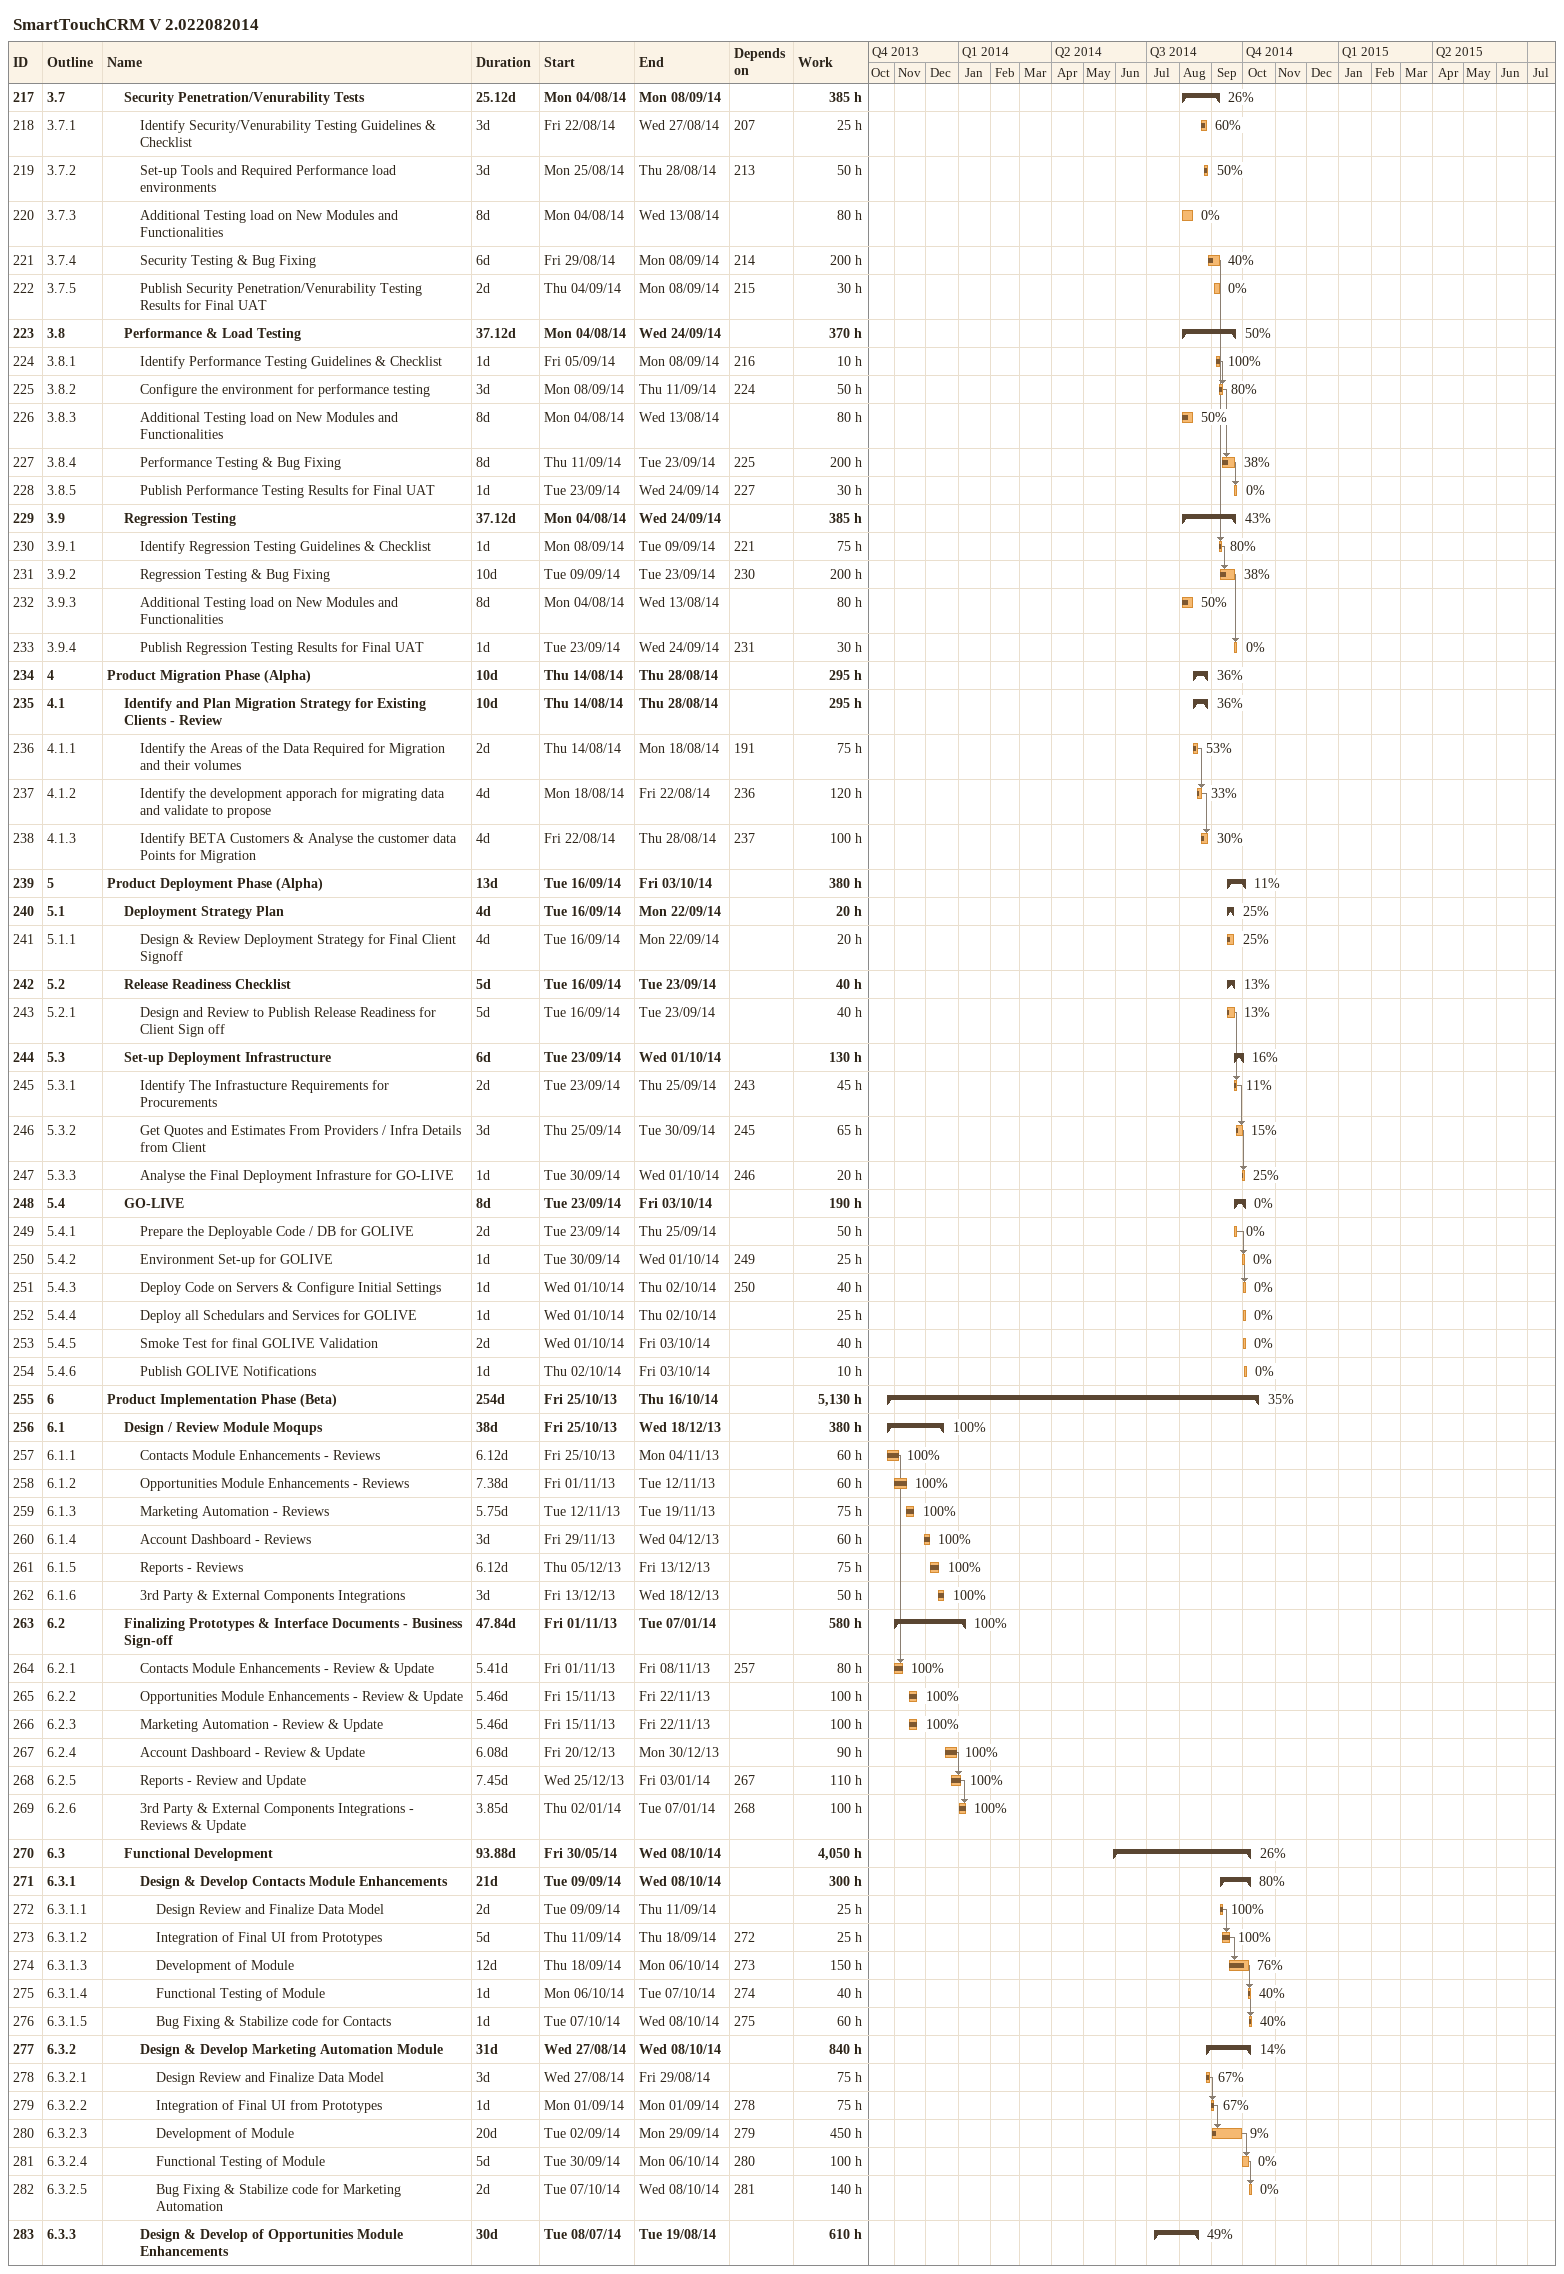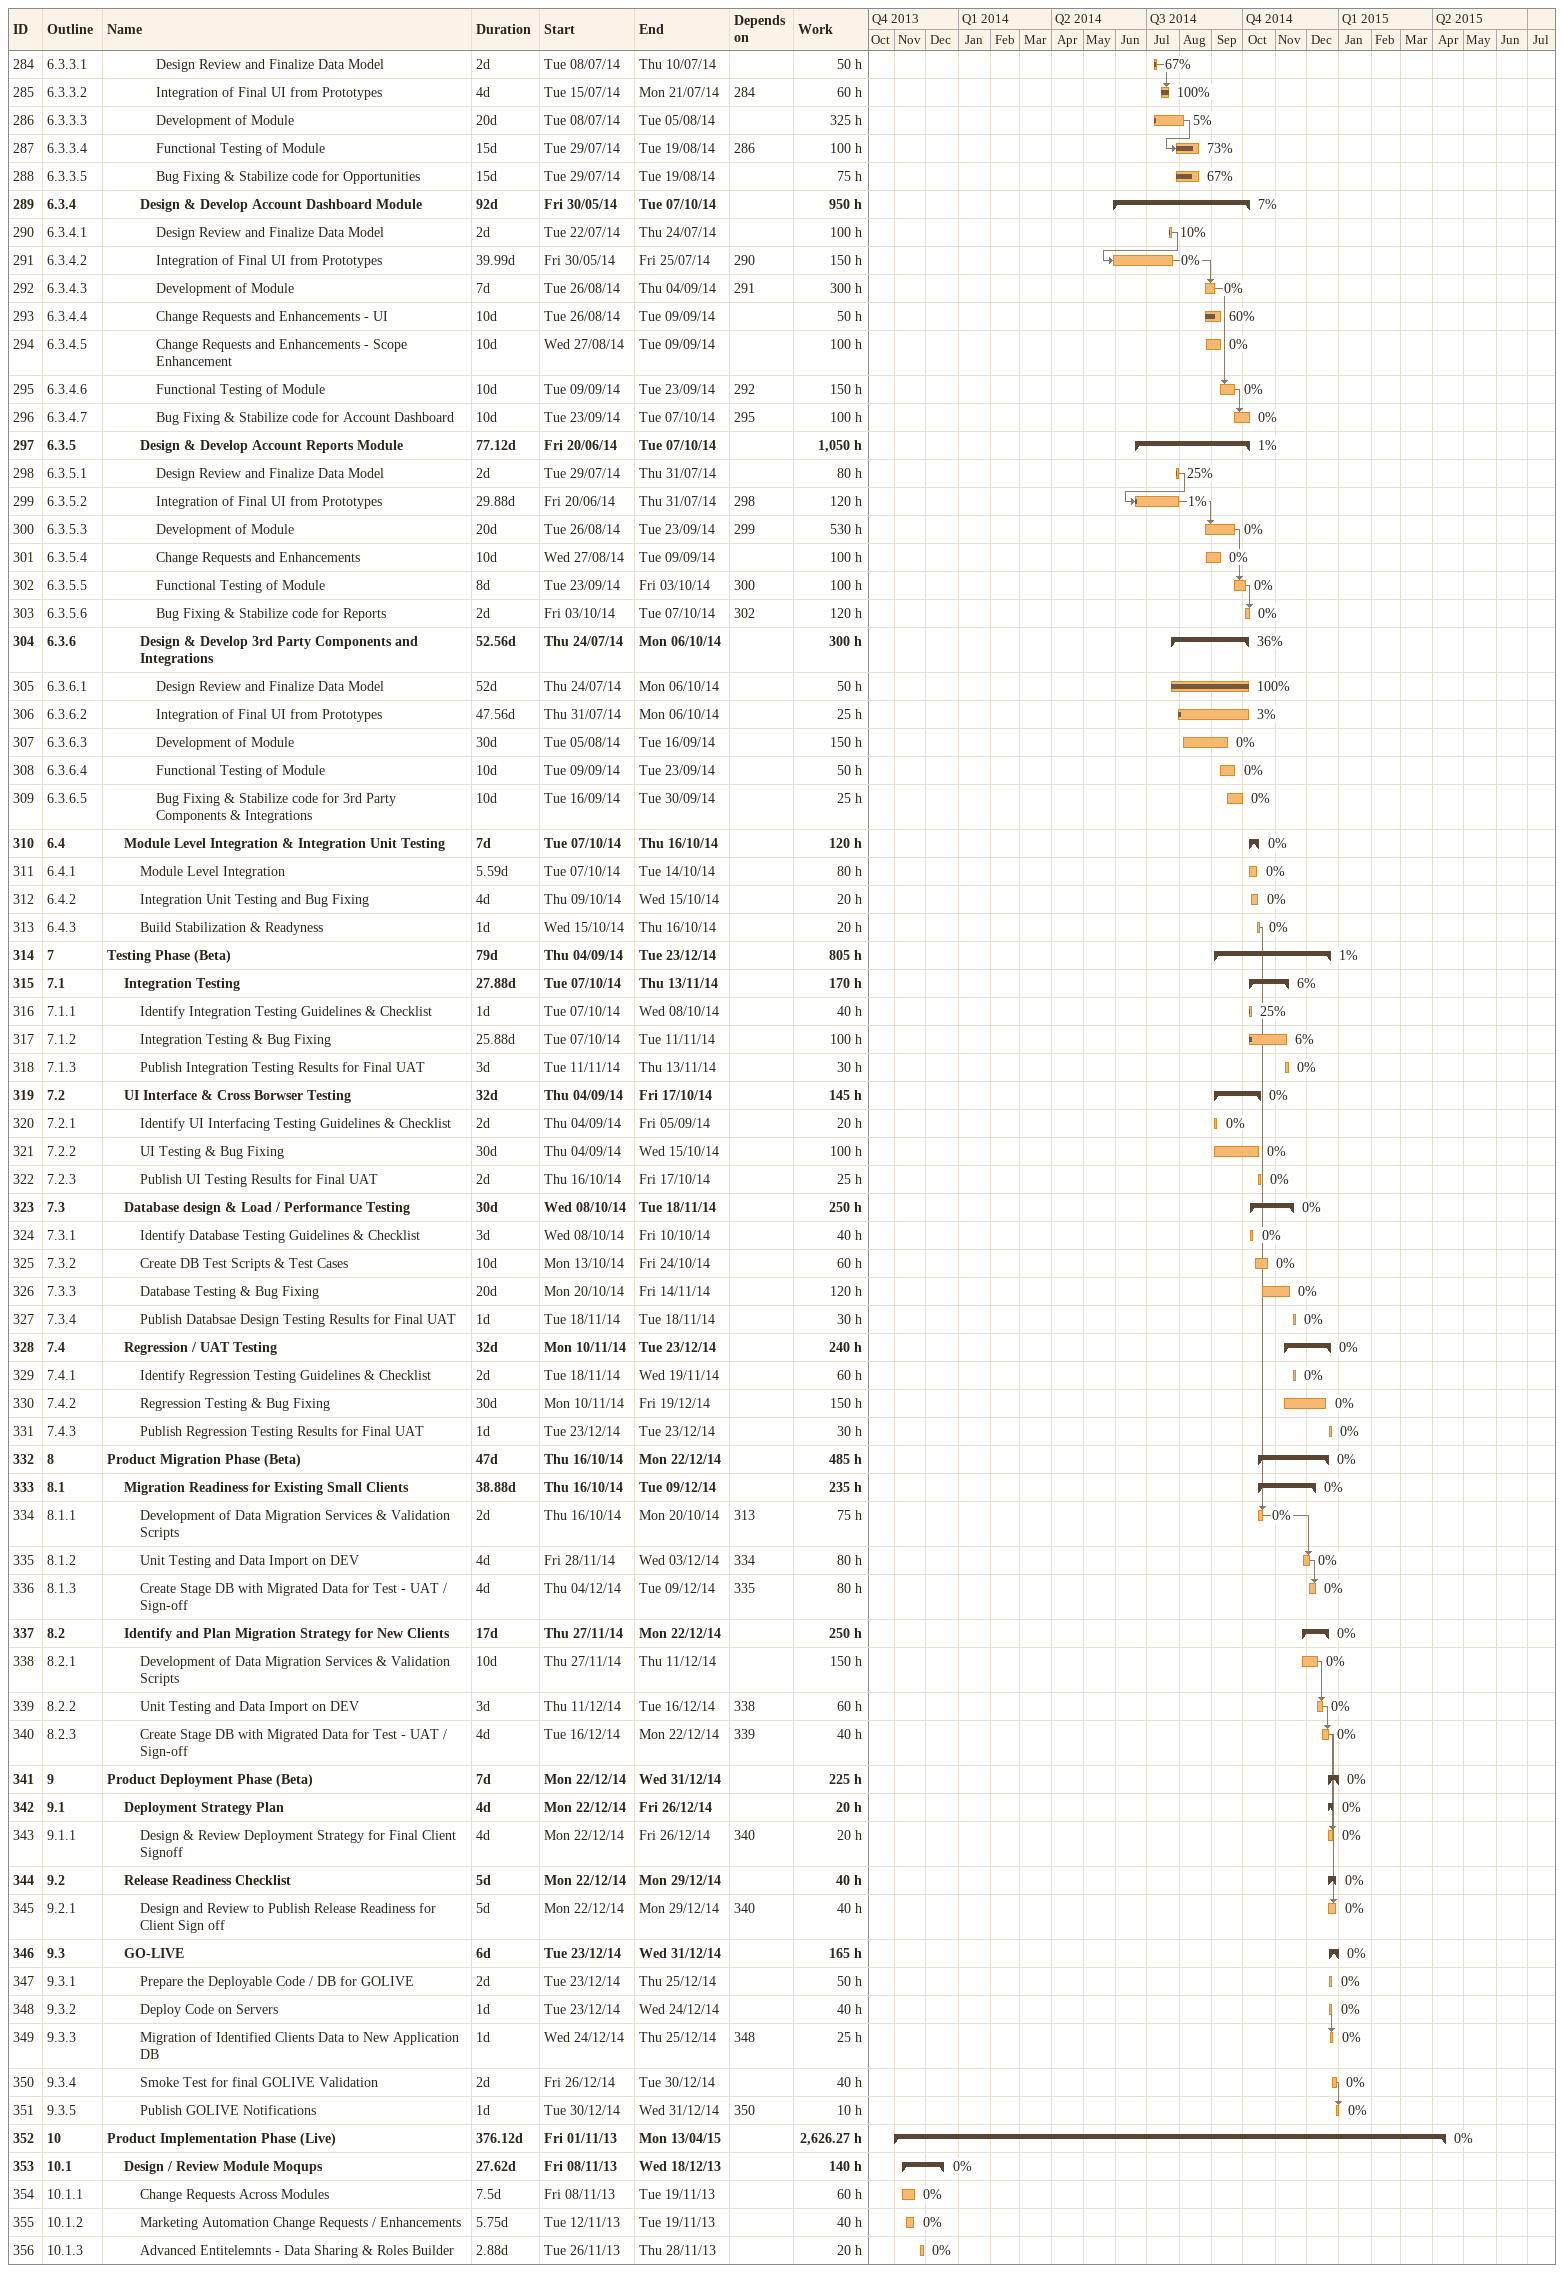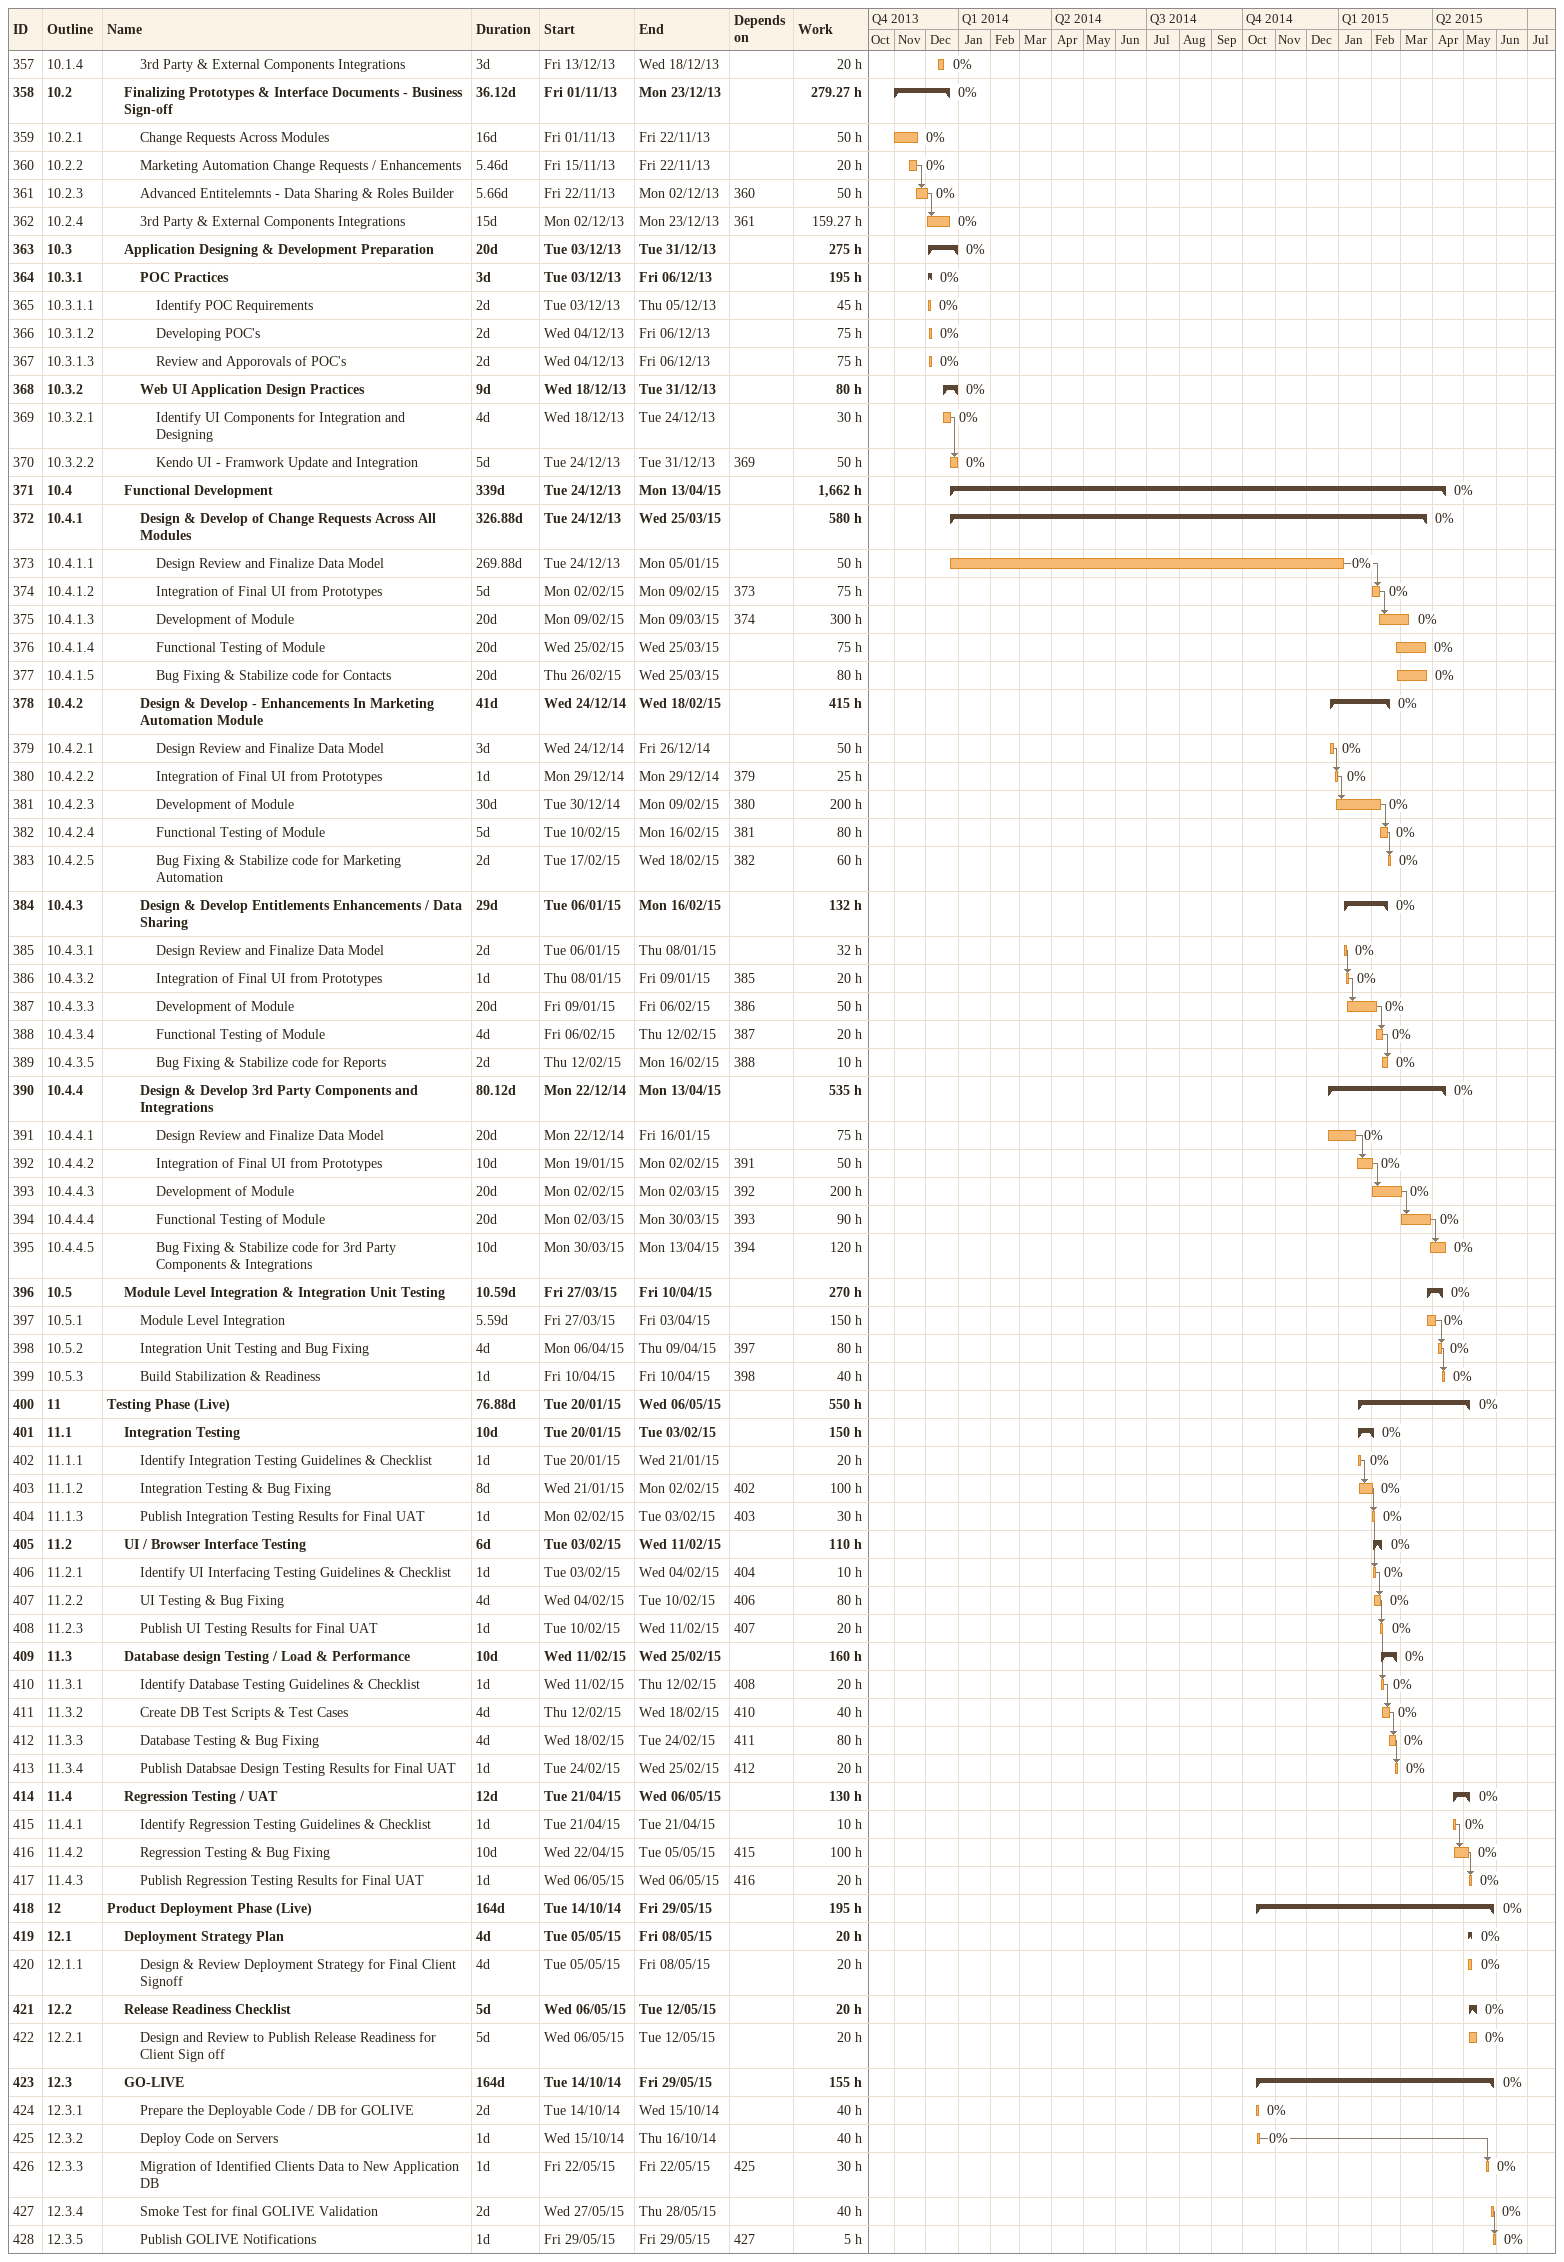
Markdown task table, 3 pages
SmartTouchCRM V 2.022082014

| ID | WBS | Task | Duration | Start | Finish | Predecessors | % complete | Work (h) |
|---|---|---|---|---|---|---|---|---|
| 217 | 3.7 | **Security Penetration/Venurability Tests** | 25.12d | 2014-08-04 | 2014-09-08 |  | 26 | 385 |
| 218 | 3.7.1 | Identify Security/Venurability Testing Guidelines & Checklist | 3d | 2014-08-22 | 2014-08-27 | 207 | 60 | 25 |
| 219 | 3.7.2 | Set-up Tools and Required Performance load environments | 3d | 2014-08-25 | 2014-08-28 | 213 | 50 | 50 |
| 220 | 3.7.3 | Additional Testing load on New Modules and Functionalities | 8d | 2014-08-04 | 2014-08-13 |  | 0 | 80 |
| 221 | 3.7.4 | Security Testing & Bug Fixing | 6d | 2014-08-29 | 2014-09-08 | 214 | 40 | 200 |
| 222 | 3.7.5 | Publish Security Penetration/Venurability Testing Results for Final UAT | 2d | 2014-09-04 | 2014-09-08 | 215 | 0 | 30 |
| 223 | 3.8 | **Performance & Load Testing** | 37.12d | 2014-08-04 | 2014-09-24 |  | 50 | 370 |
| 224 | 3.8.1 | Identify Performance Testing Guidelines & Checklist | 1d | 2014-09-05 | 2014-09-08 | 216 | 100 | 10 |
| 225 | 3.8.2 | Configure the environment for performance testing | 3d | 2014-09-08 | 2014-09-11 | 224 | 80 | 50 |
| 226 | 3.8.3 | Additional Testing load on New Modules and Functionalities | 8d | 2014-08-04 | 2014-08-13 |  | 50 | 80 |
| 227 | 3.8.4 | Performance Testing & Bug Fixing | 8d | 2014-09-11 | 2014-09-23 | 225 | 38 | 200 |
| 228 | 3.8.5 | Publish Performance Testing Results for Final UAT | 1d | 2014-09-23 | 2014-09-24 | 227 | 0 | 30 |
| 229 | 3.9 | **Regression Testing** | 37.12d | 2014-08-04 | 2014-09-24 |  | 43 | 385 |
| 230 | 3.9.1 | Identify Regression Testing Guidelines & Checklist | 1d | 2014-09-08 | 2014-09-09 | 221 | 80 | 75 |
| 231 | 3.9.2 | Regression Testing & Bug Fixing | 10d | 2014-09-09 | 2014-09-23 | 230 | 38 | 200 |
| 232 | 3.9.3 | Additional Testing load on New Modules and Functionalities | 8d | 2014-08-04 | 2014-08-13 |  | 50 | 80 |
| 233 | 3.9.4 | Publish Regression Testing Results for Final UAT | 1d | 2014-09-23 | 2014-09-24 | 231 | 0 | 30 |
| 234 | 4 | **Product Migration Phase (Alpha)** | 10d | 2014-08-14 | 2014-08-28 |  | 36 | 295 |
| 235 | 4.1 | **Identify and Plan Migration Strategy for Existing Clients - Review** | 10d | 2014-08-14 | 2014-08-28 |  | 36 | 295 |
| 236 | 4.1.1 | Identify the Areas of the Data Required for Migration and their volumes | 2d | 2014-08-14 | 2014-08-18 | 191 | 53 | 75 |
| 237 | 4.1.2 | Identify the development apporach for migrating data and validate to propose | 4d | 2014-08-18 | 2014-08-22 | 236 | 33 | 120 |
| 238 | 4.1.3 | Identify BETA Customers & Analyse the customer data Points for Migration | 4d | 2014-08-22 | 2014-08-28 | 237 | 30 | 100 |
| 239 | 5 | **Product Deployment Phase (Alpha)** | 13d | 2014-09-16 | 2014-10-03 |  | 11 | 380 |
| 240 | 5.1 | **Deployment Strategy Plan** | 4d | 2014-09-16 | 2014-09-22 |  | 25 | 20 |
| 241 | 5.1.1 | Design & Review Deployment Strategy for Final Client Signoff | 4d | 2014-09-16 | 2014-09-22 |  | 25 | 20 |
| 242 | 5.2 | **Release Readiness Checklist** | 5d | 2014-09-16 | 2014-09-23 |  | 13 | 40 |
| 243 | 5.2.1 | Design and Review to Publish Release Readiness for Client Sign off | 5d | 2014-09-16 | 2014-09-23 |  | 13 | 40 |
| 244 | 5.3 | **Set-up Deployment Infrastructure** | 6d | 2014-09-23 | 2014-10-01 |  | 16 | 130 |
| 245 | 5.3.1 | Identify The Infrastucture Requirements for Procurements | 2d | 2014-09-23 | 2014-09-25 | 243 | 11 | 45 |
| 246 | 5.3.2 | Get Quotes and Estimates From Providers / Infra Details from Client | 3d | 2014-09-25 | 2014-09-30 | 245 | 15 | 65 |
| 247 | 5.3.3 | Analyse the Final Deployment Infrasture for GO-LIVE | 1d | 2014-09-30 | 2014-10-01 | 246 | 25 | 20 |
| 248 | 5.4 | **GO-LIVE** | 8d | 2014-09-23 | 2014-10-03 |  | 0 | 190 |
| 249 | 5.4.1 | Prepare the Deployable Code / DB for GOLIVE | 2d | 2014-09-23 | 2014-09-25 |  | 0 | 50 |
| 250 | 5.4.2 | Environment Set-up for GOLIVE | 1d | 2014-09-30 | 2014-10-01 | 249 | 0 | 25 |
| 251 | 5.4.3 | Deploy Code on Servers & Configure Initial Settings | 1d | 2014-10-01 | 2014-10-02 | 250 | 0 | 40 |
| 252 | 5.4.4 | Deploy all Schedulars and Services for GOLIVE | 1d | 2014-10-01 | 2014-10-02 |  | 0 | 25 |
| 253 | 5.4.5 | Smoke Test for final GOLIVE Validation | 2d | 2014-10-01 | 2014-10-03 |  | 0 | 40 |
| 254 | 5.4.6 | Publish GOLIVE Notifications | 1d | 2014-10-02 | 2014-10-03 |  | 0 | 10 |
| 255 | 6 | **Product Implementation Phase (Beta)** | 254d | 2013-10-25 | 2014-10-16 |  | 35 | 5130 |
| 256 | 6.1 | **Design / Review Module Moqups** | 38d | 2013-10-25 | 2013-12-18 |  | 100 | 380 |
| 257 | 6.1.1 | Contacts Module Enhancements - Reviews | 6.12d | 2013-10-25 | 2013-11-04 |  | 100 | 60 |
| 258 | 6.1.2 | Opportunities Module Enhancements - Reviews | 7.38d | 2013-11-01 | 2013-11-12 |  | 100 | 60 |
| 259 | 6.1.3 | Marketing Automation - Reviews | 5.75d | 2013-11-12 | 2013-11-19 |  | 100 | 75 |
| 260 | 6.1.4 | Account Dashboard - Reviews | 3d | 2013-11-29 | 2013-12-04 |  | 100 | 60 |
| 261 | 6.1.5 | Reports - Reviews | 6.12d | 2013-12-05 | 2013-12-13 |  | 100 | 75 |
| 262 | 6.1.6 | 3rd Party & External Components Integrations | 3d | 2013-12-13 | 2013-12-18 |  | 100 | 50 |
| 263 | 6.2 | **Finalizing Prototypes & Interface Documents - Business Sign-off** | 47.84d | 2013-11-01 | 2014-01-07 |  | 100 | 580 |
| 264 | 6.2.1 | Contacts Module Enhancements - Review & Update | 5.41d | 2013-11-01 | 2013-11-08 | 257 | 100 | 80 |
| 265 | 6.2.2 | Opportunities Module Enhancements - Review & Update | 5.46d | 2013-11-15 | 2013-11-22 |  | 100 | 100 |
| 266 | 6.2.3 | Marketing Automation - Review & Update | 5.46d | 2013-11-15 | 2013-11-22 |  | 100 | 100 |
| 267 | 6.2.4 | Account Dashboard - Review & Update | 6.08d | 2013-12-20 | 2013-12-30 |  | 100 | 90 |
| 268 | 6.2.5 | Reports - Review and Update | 7.45d | 2013-12-25 | 2014-01-03 | 267 | 100 | 110 |
| 269 | 6.2.6 | 3rd Party & External Components Integrations - Reviews & Update | 3.85d | 2014-01-02 | 2014-01-07 | 268 | 100 | 100 |
| 270 | 6.3 | **Functional Development** | 93.88d | 2014-05-30 | 2014-10-08 |  | 26 | 4050 |
| 271 | 6.3.1 | **Design & Develop Contacts Module Enhancements** | 21d | 2014-09-09 | 2014-10-08 |  | 80 | 300 |
| 272 | 6.3.1.1 | Design Review and Finalize Data Model | 2d | 2014-09-09 | 2014-09-11 |  | 100 | 25 |
| 273 | 6.3.1.2 | Integration of Final UI from Prototypes | 5d | 2014-09-11 | 2014-09-18 | 272 | 100 | 25 |
| 274 | 6.3.1.3 | Development of Module | 12d | 2014-09-18 | 2014-10-06 | 273 | 76 | 150 |
| 275 | 6.3.1.4 | Functional Testing of Module | 1d | 2014-10-06 | 2014-10-07 | 274 | 40 | 40 |
| 276 | 6.3.1.5 | Bug Fixing & Stabilize code for Contacts | 1d | 2014-10-07 | 2014-10-08 | 275 | 40 | 60 |
| 277 | 6.3.2 | **Design & Develop Marketing Automation Module** | 31d | 2014-08-27 | 2014-10-08 |  | 14 | 840 |
| 278 | 6.3.2.1 | Design Review and Finalize Data Model | 3d | 2014-08-27 | 2014-08-29 |  | 67 | 75 |
| 279 | 6.3.2.2 | Integration of Final UI from Prototypes | 1d | 2014-09-01 | 2014-09-01 | 278 | 67 | 75 |
| 280 | 6.3.2.3 | Development of Module | 20d | 2014-09-02 | 2014-09-29 | 279 | 9 | 450 |
| 281 | 6.3.2.4 | Functional Testing of Module | 5d | 2014-09-30 | 2014-10-06 | 280 | 0 | 100 |
| 282 | 6.3.2.5 | Bug Fixing & Stabilize code for Marketing Automation | 2d | 2014-10-07 | 2014-10-08 | 281 | 0 | 140 |
| 283 | 6.3.3 | **Design & Develop of Opportunities Module Enhancements** | 30d | 2014-07-08 | 2014-08-19 |  | 49 | 610 |
| 284 | 6.3.3.1 | Design Review and Finalize Data Model | 2d | 2014-07-08 | 2014-07-10 |  | 67 | 50 |
| 285 | 6.3.3.2 | Integration of Final UI from Prototypes | 4d | 2014-07-15 | 2014-07-21 | 284 | 100 | 60 |
| 286 | 6.3.3.3 | Development of Module | 20d | 2014-07-08 | 2014-08-05 |  | 5 | 325 |
| 287 | 6.3.3.4 | Functional Testing of Module | 15d | 2014-07-29 | 2014-08-19 | 286 | 73 | 100 |
| 288 | 6.3.3.5 | Bug Fixing & Stabilize code for Opportunities | 15d | 2014-07-29 | 2014-08-19 |  | 67 | 75 |
| 289 | 6.3.4 | **Design & Develop Account Dashboard Module** | 92d | 2014-05-30 | 2014-10-07 |  | 7 | 950 |
| 290 | 6.3.4.1 | Design Review and Finalize Data Model | 2d | 2014-07-22 | 2014-07-24 |  | 10 | 100 |
| 291 | 6.3.4.2 | Integration of Final UI from Prototypes | 39.99d | 2014-05-30 | 2014-07-25 | 290 | 0 | 150 |
| 292 | 6.3.4.3 | Development of Module | 7d | 2014-08-26 | 2014-09-04 | 291 | 0 | 300 |
| 293 | 6.3.4.4 | Change Requests and Enhancements - UI | 10d | 2014-08-26 | 2014-09-09 |  | 60 | 50 |
| 294 | 6.3.4.5 | Change Requests and Enhancements - Scope Enhancement | 10d | 2014-08-27 | 2014-09-09 |  | 0 | 100 |
| 295 | 6.3.4.6 | Functional Testing of Module | 10d | 2014-09-09 | 2014-09-23 | 292 | 0 | 150 |
| 296 | 6.3.4.7 | Bug Fixing & Stabilize code for Account Dashboard | 10d | 2014-09-23 | 2014-10-07 | 295 | 0 | 100 |
| 297 | 6.3.5 | **Design & Develop Account Reports Module** | 77.12d | 2014-06-20 | 2014-10-07 |  | 1 | 1050 |
| 298 | 6.3.5.1 | Design Review and Finalize Data Model | 2d | 2014-07-29 | 2014-07-31 |  | 25 | 80 |
| 299 | 6.3.5.2 | Integration of Final UI from Prototypes | 29.88d | 2014-06-20 | 2014-07-31 | 298 | 1 | 120 |
| 300 | 6.3.5.3 | Development of Module | 20d | 2014-08-26 | 2014-09-23 | 299 | 0 | 530 |
| 301 | 6.3.5.4 | Change Requests and Enhancements | 10d | 2014-08-27 | 2014-09-09 |  | 0 | 100 |
| 302 | 6.3.5.5 | Functional Testing of Module | 8d | 2014-09-23 | 2014-10-03 | 300 | 0 | 100 |
| 303 | 6.3.5.6 | Bug Fixing & Stabilize code for Reports | 2d | 2014-10-03 | 2014-10-07 | 302 | 0 | 120 |
| 304 | 6.3.6 | **Design & Develop 3rd Party Components and Integrations** | 52.56d | 2014-07-24 | 2014-10-06 |  | 36 | 300 |
| 305 | 6.3.6.1 | Design Review and Finalize Data Model | 52d | 2014-07-24 | 2014-10-06 |  | 100 | 50 |
| 306 | 6.3.6.2 | Integration of Final UI from Prototypes | 47.56d | 2014-07-31 | 2014-10-06 |  | 3 | 25 |
| 307 | 6.3.6.3 | Development of Module | 30d | 2014-08-05 | 2014-09-16 |  | 0 | 150 |
| 308 | 6.3.6.4 | Functional Testing of Module | 10d | 2014-09-09 | 2014-09-23 |  | 0 | 50 |
| 309 | 6.3.6.5 | Bug Fixing & Stabilize code for 3rd Party Components & Integrations | 10d | 2014-09-16 | 2014-09-30 |  | 0 | 25 |
| 310 | 6.4 | **Module Level Integration & Integration Unit Testing** | 7d | 2014-10-07 | 2014-10-16 |  | 0 | 120 |
| 311 | 6.4.1 | Module Level Integration | 5.59d | 2014-10-07 | 2014-10-14 |  | 0 | 80 |
| 312 | 6.4.2 | Integration Unit Testing and Bug Fixing | 4d | 2014-10-09 | 2014-10-15 |  | 0 | 20 |
| 313 | 6.4.3 | Build Stabilization & Readyness | 1d | 2014-10-15 | 2014-10-16 |  | 0 | 20 |
| 314 | 7 | **Testing Phase (Beta)** | 79d | 2014-09-04 | 2014-12-23 |  | 1 | 805 |
| 315 | 7.1 | **Integration Testing** | 27.88d | 2014-10-07 | 2014-11-13 |  | 6 | 170 |
| 316 | 7.1.1 | Identify Integration Testing Guidelines & Checklist | 1d | 2014-10-07 | 2014-10-08 |  | 25 | 40 |
| 317 | 7.1.2 | Integration Testing & Bug Fixing | 25.88d | 2014-10-07 | 2014-11-11 |  | 6 | 100 |
| 318 | 7.1.3 | Publish Integration Testing Results for Final UAT | 3d | 2014-11-11 | 2014-11-13 |  | 0 | 30 |
| 319 | 7.2 | **UI Interface & Cross Borwser Testing** | 32d | 2014-09-04 | 2014-10-17 |  | 0 | 145 |
| 320 | 7.2.1 | Identify UI Interfacing Testing Guidelines & Checklist | 2d | 2014-09-04 | 2014-09-05 |  | 0 | 20 |
| 321 | 7.2.2 | UI Testing & Bug Fixing | 30d | 2014-09-04 | 2014-10-15 |  | 0 | 100 |
| 322 | 7.2.3 | Publish UI Testing Results for Final UAT | 2d | 2014-10-16 | 2014-10-17 |  | 0 | 25 |
| 323 | 7.3 | **Database design & Load / Performance Testing** | 30d | 2014-10-08 | 2014-11-18 |  | 0 | 250 |
| 324 | 7.3.1 | Identify Database Testing Guidelines & Checklist | 3d | 2014-10-08 | 2014-10-10 |  | 0 | 40 |
| 325 | 7.3.2 | Create DB Test Scripts & Test Cases | 10d | 2014-10-13 | 2014-10-24 |  | 0 | 60 |
| 326 | 7.3.3 | Database Testing & Bug Fixing | 20d | 2014-10-20 | 2014-11-14 |  | 0 | 120 |
| 327 | 7.3.4 | Publish Databsae Design Testing Results for Final UAT | 1d | 2014-11-18 | 2014-11-18 |  | 0 | 30 |
| 328 | 7.4 | **Regression / UAT Testing** | 32d | 2014-11-10 | 2014-12-23 |  | 0 | 240 |
| 329 | 7.4.1 | Identify Regression Testing Guidelines & Checklist | 2d | 2014-11-18 | 2014-11-19 |  | 0 | 60 |
| 330 | 7.4.2 | Regression Testing & Bug Fixing | 30d | 2014-11-10 | 2014-12-19 |  | 0 | 150 |
| 331 | 7.4.3 | Publish Regression Testing Results for Final UAT | 1d | 2014-12-23 | 2014-12-23 |  | 0 | 30 |
| 332 | 8 | **Product Migration Phase (Beta)** | 47d | 2014-10-16 | 2014-12-22 |  | 0 | 485 |
| 333 | 8.1 | **Migration Readiness for Existing Small Clients** | 38.88d | 2014-10-16 | 2014-12-09 |  | 0 | 235 |
| 334 | 8.1.1 | Development of Data Migration Services & Validation Scripts | 2d | 2014-10-16 | 2014-10-20 | 313 | 0 | 75 |
| 335 | 8.1.2 | Unit Testing and Data Import on DEV | 4d | 2014-11-28 | 2014-12-03 | 334 | 0 | 80 |
| 336 | 8.1.3 | Create Stage DB with Migrated Data for Test - UAT / Sign-off | 4d | 2014-12-04 | 2014-12-09 | 335 | 0 | 80 |
| 337 | 8.2 | **Identify and Plan Migration Strategy for New Clients** | 17d | 2014-11-27 | 2014-12-22 |  | 0 | 250 |
| 338 | 8.2.1 | Development of Data Migration Services & Validation Scripts | 10d | 2014-11-27 | 2014-12-11 |  | 0 | 150 |
| 339 | 8.2.2 | Unit Testing and Data Import on DEV | 3d | 2014-12-11 | 2014-12-16 | 338 | 0 | 60 |
| 340 | 8.2.3 | Create Stage DB with Migrated Data for Test - UAT / Sign-off | 4d | 2014-12-16 | 2014-12-22 | 339 | 0 | 40 |
| 341 | 9 | **Product Deployment Phase (Beta)** | 7d | 2014-12-22 | 2014-12-31 |  | 0 | 225 |
| 342 | 9.1 | **Deployment Strategy Plan** | 4d | 2014-12-22 | 2014-12-26 |  | 0 | 20 |
| 343 | 9.1.1 | Design & Review Deployment Strategy for Final Client Signoff | 4d | 2014-12-22 | 2014-12-26 | 340 | 0 | 20 |
| 344 | 9.2 | **Release Readiness Checklist** | 5d | 2014-12-22 | 2014-12-29 |  | 0 | 40 |
| 345 | 9.2.1 | Design and Review to Publish Release Readiness for Client Sign off | 5d | 2014-12-22 | 2014-12-29 | 340 | 0 | 40 |
| 346 | 9.3 | **GO-LIVE** | 6d | 2014-12-23 | 2014-12-31 |  | 0 | 165 |
| 347 | 9.3.1 | Prepare the Deployable Code / DB for GOLIVE | 2d | 2014-12-23 | 2014-12-25 |  | 0 | 50 |
| 348 | 9.3.2 | Deploy Code on Servers | 1d | 2014-12-23 | 2014-12-24 |  | 0 | 40 |
| 349 | 9.3.3 | Migration of Identified Clients Data to New Application DB | 1d | 2014-12-24 | 2014-12-25 | 348 | 0 | 25 |
| 350 | 9.3.4 | Smoke Test for final GOLIVE Validation | 2d | 2014-12-26 | 2014-12-30 |  | 0 | 40 |
| 351 | 9.3.5 | Publish GOLIVE Notifications | 1d | 2014-12-30 | 2014-12-31 | 350 | 0 | 10 |
| 352 | 10 | **Product Implementation Phase (Live)** | 376.12d | 2013-11-01 | 2015-04-13 |  | 0 | 2626.27 |
| 353 | 10.1 | **Design / Review Module Moqups** | 27.62d | 2013-11-08 | 2013-12-18 |  | 0 | 140 |
| 354 | 10.1.1 | Change Requests Across Modules | 7.5d | 2013-11-08 | 2013-11-19 |  | 0 | 60 |
| 355 | 10.1.2 | Marketing Automation Change Requests / Enhancements | 5.75d | 2013-11-12 | 2013-11-19 |  | 0 | 40 |
| 356 | 10.1.3 | Advanced Entitelemnts - Data Sharing & Roles Builder | 2.88d | 2013-11-26 | 2013-11-28 |  | 0 | 20 |
| 357 | 10.1.4 | 3rd Party & External Components Integrations | 3d | 2013-12-13 | 2013-12-18 |  | 0 | 20 |
| 358 | 10.2 | **Finalizing Prototypes & Interface Documents - Business Sign-off** | 36.12d | 2013-11-01 | 2013-12-23 |  | 0 | 279.27 |
| 359 | 10.2.1 | Change Requests Across Modules | 16d | 2013-11-01 | 2013-11-22 |  | 0 | 50 |
| 360 | 10.2.2 | Marketing Automation Change Requests / Enhancements | 5.46d | 2013-11-15 | 2013-11-22 |  | 0 | 20 |
| 361 | 10.2.3 | Advanced Entitelemnts - Data Sharing & Roles Builder | 5.66d | 2013-11-22 | 2013-12-02 | 360 | 0 | 50 |
| 362 | 10.2.4 | 3rd Party & External Components Integrations | 15d | 2013-12-02 | 2013-12-23 | 361 | 0 | 159.27 |
| 363 | 10.3 | **Application Designing & Development Preparation** | 20d | 2013-12-03 | 2013-12-31 |  | 0 | 275 |
| 364 | 10.3.1 | **POC Practices** | 3d | 2013-12-03 | 2013-12-06 |  | 0 | 195 |
| 365 | 10.3.1.1 | Identify POC Requirements | 2d | 2013-12-03 | 2013-12-05 |  | 0 | 45 |
| 366 | 10.3.1.2 | Developing POC's | 2d | 2013-12-04 | 2013-12-06 |  | 0 | 75 |
| 367 | 10.3.1.3 | Review and Apporovals of POC's | 2d | 2013-12-04 | 2013-12-06 |  | 0 | 75 |
| 368 | 10.3.2 | **Web UI Application Design Practices** | 9d | 2013-12-18 | 2013-12-31 |  | 0 | 80 |
| 369 | 10.3.2.1 | Identify UI Components for Integration and Designing | 4d | 2013-12-18 | 2013-12-24 |  | 0 | 30 |
| 370 | 10.3.2.2 | Kendo UI - Framwork Update and Integration | 5d | 2013-12-24 | 2013-12-31 | 369 | 0 | 50 |
| 371 | 10.4 | **Functional Development** | 339d | 2013-12-24 | 2015-04-13 |  | 0 | 1662 |
| 372 | 10.4.1 | **Design & Develop of Change Requests Across All Modules** | 326.88d | 2013-12-24 | 2015-03-25 |  | 0 | 580 |
| 373 | 10.4.1.1 | Design Review and Finalize Data Model | 269.88d | 2013-12-24 | 2015-01-05 |  | 0 | 50 |
| 374 | 10.4.1.2 | Integration of Final UI from Prototypes | 5d | 2015-02-02 | 2015-02-09 | 373 | 0 | 75 |
| 375 | 10.4.1.3 | Development of Module | 20d | 2015-02-09 | 2015-03-09 | 374 | 0 | 300 |
| 376 | 10.4.1.4 | Functional Testing of Module | 20d | 2015-02-25 | 2015-03-25 |  | 0 | 75 |
| 377 | 10.4.1.5 | Bug Fixing & Stabilize code for Contacts | 20d | 2015-02-26 | 2015-03-25 |  | 0 | 80 |
| 378 | 10.4.2 | **Design & Develop - Enhancements In Marketing Automation Module** | 41d | 2014-12-24 | 2015-02-18 |  | 0 | 415 |
| 379 | 10.4.2.1 | Design Review and Finalize Data Model | 3d | 2014-12-24 | 2014-12-26 |  | 0 | 50 |
| 380 | 10.4.2.2 | Integration of Final UI from Prototypes | 1d | 2014-12-29 | 2014-12-29 | 379 | 0 | 25 |
| 381 | 10.4.2.3 | Development of Module | 30d | 2014-12-30 | 2015-02-09 | 380 | 0 | 200 |
| 382 | 10.4.2.4 | Functional Testing of Module | 5d | 2015-02-10 | 2015-02-16 | 381 | 0 | 80 |
| 383 | 10.4.2.5 | Bug Fixing & Stabilize code for Marketing Automation | 2d | 2015-02-17 | 2015-02-18 | 382 | 0 | 60 |
| 384 | 10.4.3 | **Design & Develop Entitlements Enhancements / Data Sharing** | 29d | 2015-01-06 | 2015-02-16 |  | 0 | 132 |
| 385 | 10.4.3.1 | Design Review and Finalize Data Model | 2d | 2015-01-06 | 2015-01-08 |  | 0 | 32 |
| 386 | 10.4.3.2 | Integration of Final UI from Prototypes | 1d | 2015-01-08 | 2015-01-09 | 385 | 0 | 20 |
| 387 | 10.4.3.3 | Development of Module | 20d | 2015-01-09 | 2015-02-06 | 386 | 0 | 50 |
| 388 | 10.4.3.4 | Functional Testing of Module | 4d | 2015-02-06 | 2015-02-12 | 387 | 0 | 20 |
| 389 | 10.4.3.5 | Bug Fixing & Stabilize code for Reports | 2d | 2015-02-12 | 2015-02-16 | 388 | 0 | 10 |
| 390 | 10.4.4 | **Design & Develop 3rd Party Components and Integrations** | 80.12d | 2014-12-22 | 2015-04-13 |  | 0 | 535 |
| 391 | 10.4.4.1 | Design Review and Finalize Data Model | 20d | 2014-12-22 | 2015-01-16 |  | 0 | 75 |
| 392 | 10.4.4.2 | Integration of Final UI from Prototypes | 10d | 2015-01-19 | 2015-02-02 | 391 | 0 | 50 |
| 393 | 10.4.4.3 | Development of Module | 20d | 2015-02-02 | 2015-03-02 | 392 | 0 | 200 |
| 394 | 10.4.4.4 | Functional Testing of Module | 20d | 2015-03-02 | 2015-03-30 | 393 | 0 | 90 |
| 395 | 10.4.4.5 | Bug Fixing & Stabilize code for 3rd Party Components & Integrations | 10d | 2015-03-30 | 2015-04-13 | 394 | 0 | 120 |
| 396 | 10.5 | **Module Level Integration & Integration Unit Testing** | 10.59d | 2015-03-27 | 2015-04-10 |  | 0 | 270 |
| 397 | 10.5.1 | Module Level Integration | 5.59d | 2015-03-27 | 2015-04-03 |  | 0 | 150 |
| 398 | 10.5.2 | Integration Unit Testing and Bug Fixing | 4d | 2015-04-06 | 2015-04-09 | 397 | 0 | 80 |
| 399 | 10.5.3 | Build Stabilization & Readiness | 1d | 2015-04-10 | 2015-04-10 | 398 | 0 | 40 |
| 400 | 11 | **Testing Phase (Live)** | 76.88d | 2015-01-20 | 2015-05-06 |  | 0 | 550 |
| 401 | 11.1 | **Integration Testing** | 10d | 2015-01-20 | 2015-02-03 |  | 0 | 150 |
| 402 | 11.1.1 | Identify Integration Testing Guidelines & Checklist | 1d | 2015-01-20 | 2015-01-21 |  | 0 | 20 |
| 403 | 11.1.2 | Integration Testing & Bug Fixing | 8d | 2015-01-21 | 2015-02-02 | 402 | 0 | 100 |
| 404 | 11.1.3 | Publish Integration Testing Results for Final UAT | 1d | 2015-02-02 | 2015-02-03 | 403 | 0 | 30 |
| 405 | 11.2 | **UI / Browser Interface Testing** | 6d | 2015-02-03 | 2015-02-11 |  | 0 | 110 |
| 406 | 11.2.1 | Identify UI Interfacing Testing Guidelines & Checklist | 1d | 2015-02-03 | 2015-02-04 | 404 | 0 | 10 |
| 407 | 11.2.2 | UI Testing & Bug Fixing | 4d | 2015-02-04 | 2015-02-10 | 406 | 0 | 80 |
| 408 | 11.2.3 | Publish UI Testing Results for Final UAT | 1d | 2015-02-10 | 2015-02-11 | 407 | 0 | 20 |
| 409 | 11.3 | **Database design Testing / Load & Performance** | 10d | 2015-02-11 | 2015-02-25 |  | 0 | 160 |
| 410 | 11.3.1 | Identify Database Testing Guidelines & Checklist | 1d | 2015-02-11 | 2015-02-12 | 408 | 0 | 20 |
| 411 | 11.3.2 | Create DB Test Scripts & Test Cases | 4d | 2015-02-12 | 2015-02-18 | 410 | 0 | 40 |
| 412 | 11.3.3 | Database Testing & Bug Fixing | 4d | 2015-02-18 | 2015-02-24 | 411 | 0 | 80 |
| 413 | 11.3.4 | Publish Databsae Design Testing Results for Final UAT | 1d | 2015-02-24 | 2015-02-25 | 412 | 0 | 20 |
| 414 | 11.4 | **Regression Testing / UAT** | 12d | 2015-04-21 | 2015-05-06 |  | 0 | 130 |
| 415 | 11.4.1 | Identify Regression Testing Guidelines & Checklist | 1d | 2015-04-21 | 2015-04-21 |  | 0 | 10 |
| 416 | 11.4.2 | Regression Testing & Bug Fixing | 10d | 2015-04-22 | 2015-05-05 | 415 | 0 | 100 |
| 417 | 11.4.3 | Publish Regression Testing Results for Final UAT | 1d | 2015-05-06 | 2015-05-06 | 416 | 0 | 20 |
| 418 | 12 | **Product Deployment Phase (Live)** | 164d | 2014-10-14 | 2015-05-29 |  | 0 | 195 |
| 419 | 12.1 | **Deployment Strategy Plan** | 4d | 2015-05-05 | 2015-05-08 |  | 0 | 20 |
| 420 | 12.1.1 | Design & Review Deployment Strategy for Final Client Signoff | 4d | 2015-05-05 | 2015-05-08 |  | 0 | 20 |
| 421 | 12.2 | **Release Readiness Checklist** | 5d | 2015-05-06 | 2015-05-12 |  | 0 | 20 |
| 422 | 12.2.1 | Design and Review to Publish Release Readiness for Client Sign off | 5d | 2015-05-06 | 2015-05-12 |  | 0 | 20 |
| 423 | 12.3 | **GO-LIVE** | 164d | 2014-10-14 | 2015-05-29 |  | 0 | 155 |
| 424 | 12.3.1 | Prepare the Deployable Code / DB for GOLIVE | 2d | 2014-10-14 | 2014-10-15 |  | 0 | 40 |
| 425 | 12.3.2 | Deploy Code on Servers | 1d | 2014-10-15 | 2014-10-16 |  | 0 | 40 |
| 426 | 12.3.3 | Migration of Identified Clients Data to New Application DB | 1d | 2015-05-22 | 2015-05-22 | 425 | 0 | 30 |
| 427 | 12.3.4 | Smoke Test for final GOLIVE Validation | 2d | 2015-05-27 | 2015-05-28 |  | 0 | 40 |
| 428 | 12.3.5 | Publish GOLIVE Notifications | 1d | 2015-05-29 | 2015-05-29 | 427 | 0 | 5 |
